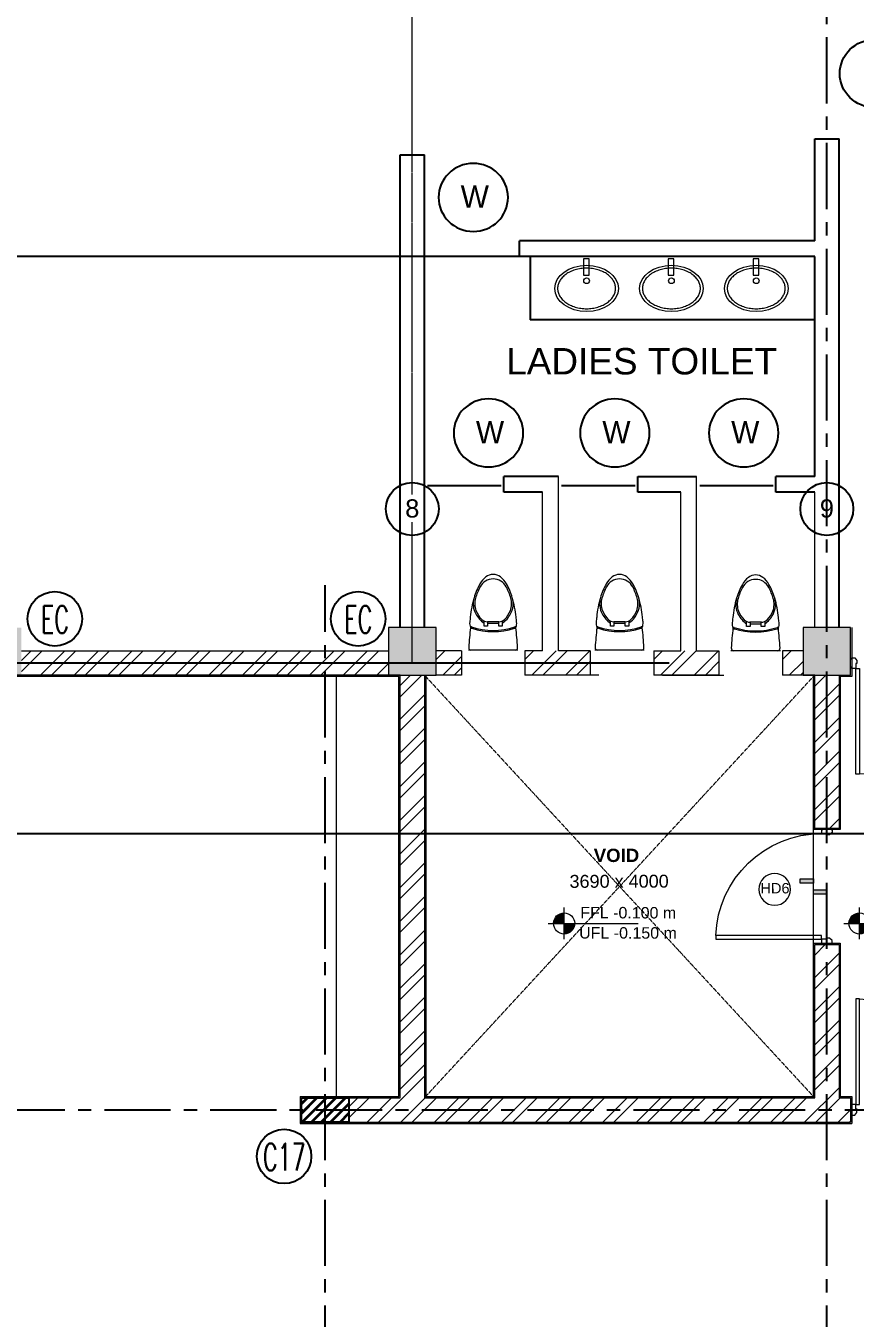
# Model space of a CAD drawing. Header units: millimetres. Extents: x 2659630 to 6742168, y -2425387 to -732288.
# Drawn here: x 2963365 to 2971206, y -1120633 to -1108406 of the extents above; entities that cross this region are included whole.
import ezdxf
from ezdxf.enums import TextEntityAlignment as Align

# ---------------------------------------------------------------- set-up
doc = ezdxf.new("R2010")
doc.units = ezdxf.units.MM
for name, pattern in [('CENTER', [2, 1.25, -0.25, 0.25, -0.25]), ('Grid Line', [22.224999999999994, 12.7, -3.174999999999999, 3.174999999999999, -3.174999999999999]), ('Overhead', [3.96875, 2.38125, -1.5875])]:
    doc.linetypes.add(name, pattern=pattern)
for name, color, linetype, lineweight in [('A-ANNO-DIMS', 211, 'Continuous', 9), ('A-ANNO-NOTE', 131, 'Continuous', 9), ('A-AREA-IDEN', 2, 'Continuous', 9), ('A-DETL-THIN', 151, 'Continuous', 18), ('A-DOOR', 31, 'Continuous', 18), ('A-DOOR-FRAM', 31, 'Continuous', 18), ('A-DOOR-IDEN', 31, 'Continuous', 9), ('A-FLOR', 192, 'Continuous', 18), ('A-FLOR-OVHD', 1, 'Overhead', 18), ('A-furniture', 37, 'Continuous', 0), ('A-GENM', 13, 'Continuous', 18), ('A-hatch', 253, 'Continuous', 0), ('A-PLASTER', 50, 'Continuous', 0), ('A-RCC', 2, 'Continuous', 0), ('A-WALL', 113, 'Continuous', 9), ('A-WALL-PATT', 111, 'Continuous', 0), ('G-ANNO-DIMS', 111, 'Continuous', 9), ('S-GRID', 1, 'Continuous', 9)]:
    doc.layers.add(name, color=color, linetype=linetype, lineweight=lineweight)
for name, color, linetype in [('A-LINE 08', 8, 'Continuous'), ('S-COLUMN', 1, 'Continuous'), ('S-COLUMN CIRCLE', 9, 'Continuous'), ('S-COLUMN HATCH', 8, 'Continuous'), ('S-COLUMN NO', 2, 'Continuous'), ('S-GRIDE LINE', 8, 'CENTER')]:
    doc.layers.add(name, color=color, linetype=linetype)
doc.layers.get('A-ANNO-DIMS').off()
doc.styles.add('Arial', font='arial.ttf', dxfattribs={"height": 123})
doc.styles.add('Arial_1', font='arial.ttf', dxfattribs={"height": 98.35329341317356})
doc.styles.add('Arial_2', font='arial.ttf', dxfattribs={"height": 121.981135385479})
doc.styles.add('Arial_5', font='arial.ttf', dxfattribs={"height": 108.188622754491})
doc.styles.add('Arial_B', font='arialbd.ttf', dxfattribs={"height": 125.8535523818434})
doc.styles.add('ROMANS', font='r.shx', dxfattribs={"width": 0.7})
doc.styles.add('style1', font='handlet.shx')
pattern_1 = [(45, (-306153.0927891308, -454140.5683677783), (-159.0990257669732, 159.0990257669732), []), (45, (-306047.0267721307, -454140.5683677783), (-159.0990257669732, 159.0990257669732), [])]

# ---------------------------------------------------------------- blocks, each defined once
blk = doc.blocks.new('hjhgkhjjkhk')
at = {"layer": 'A-furniture', "linetype": 'ByBlock'}
for p, q in [((-3239409.999334741, 38907.10420448298, -500), (-3238942.989992371, 38907.10420448298, -500)), ((-3239262.846956684, 38678.60160839057, -500.0000000075354), (-3239229.842833918, 38678.60161036506, -500.0000000075354)), ((-3239262.846953766, 38629.82558717194, -500.0000000091439), (-3239262.846956684, 38678.60160839057, -500.0000000075354)), ((-3239229.842833918, 38678.60161036506, -500.0000000075354), (-3239229.842831418, 38636.83016227532, -500.0000000089129)), ((-3239123.147209061, 38651.47408836609, -500.00000000843), (-3239229.842832294, 38651.47408198283, -500.00000000843)), ((-3239123.147210684, 38678.60161674855, -500.0000000075354), (-3239090.143087917, 38678.60161872301, -500.0000000075354)), ((-3239123.147208186, 38636.83016865855, -500.0000000089129), (-3239123.147210684, 38678.60161674855, -500.0000000075354)), ((-3239090.143087917, 38678.60161872301, -500.0000000075354), (-3239090.143591075, 38629.82570109537, -500.000000009144)), ((-3239230.93405867, 38636.8301622101, -500.0000000089129), (-3239122.056262395, 38636.83016872386, -500.0000000089129))]:
    blk.add_line(p, q, dxfattribs=at)
for centre, radius, start, end in [((-3239381.777688167, 38882.16245343903, -500.0000000008225), 25.62042742578455, 103.2171918977261, 184.3205102271048), ((-3238971.211601658, 38882.16247023651, -500.0000000008225), 25.62054673635226, 355.6795372221389, 76.7816157954011), ((-3234363.011870793, 39215.02491928916, -499.9999999898455), 5055.4128, 183.7971734218073, 185.93388342969), ((-3243989.977630793, 39215.02523233721, -499.9999999898455), 5055.4128, 354.0661034248018, 356.2028034287931), ((-3239284.541491129, 38652.34472404912, -500.0000000084013), 114.3, 159.1995034224001, 186.5683034337834), ((-3234351.434551112, 39220.35521158198, -499.9999999896697), 5080, 186.5682634273557, 187.0895934181001), ((-3239383.453665575, 38693.21128613141, -500.0000000070536), 7.924799999999999, 185.9340934192656, 288.7781034331175), ((-3239379.46967634, 38705.99459836981, -500.000000006632), 7.924812699999999, 185.2670334251084, 288.2867034306731), ((-3239176.494683158, 38084.50893451314, -500.000000027127), 635.0000000000015, 71.22190341125766, 108.7781034331175), ((-3239176.494429593, 38091.7761285133, -500.0000000268873), 638.9623999999999, 71.71340343130764, 108.2867034306731), ((-3239124.569957947, 38450.47463945526, -500.0000000150584), 243.969881406618, 124.5259173003346, 152.5264977846748), ((-3239228.42034082, 38450.47463324227, -500.0000000150584), 243.969881406618, 27.47350907931158, 55.47408954147578), ((-3238973.519002339, 38705.99741665658, -500.000000006632), 7.92486096, 251.7134834315362, 354.7330034227368), ((-3238969.535519575, 38693.2113108949, -500.0000000070536), 7.924848259999999, 251.2220734178336, 354.0659034255327), ((-3239068.447435129, 38652.34473697739, -500.0000000084013), 114.3, 353.4317034264396, 20.80050342030257), ((-3244001.554951112, 39220.35552324459, -499.9999999896698), 5080, 352.9104034312166, 353.4317034264396), ((-3238431.494176918, 38682.23422508436, -500.0000000074156), 965.1999999999999, 185.2830734313182, 196.4207034281464), ((-3239159.645355267, 38466.0950703577, -500.0000000145433), 205.656951260883, 151.8793547016238, 195.9424926981456), ((-3239159.645355267, 38466.0950703577, -500.0000000145433), 191.013031553384, 160.1348596737161, 195.9191489275519), ((-3239124.569957947, 38450.47463945526, -500.0000000150584), 229.3259616991191, 133.9968089490124, 159.4422598947596), ((-3239230.934054112, 38560.63016221015, -500.0000000114258), 76.19999999999999, 90.00000341968028, 133.9968089490124), ((-3239122.056257837, 38560.63016872387, -500.0000000114258), 76.19999999999999, 46.00319789905703, 90.00000341968028), ((-3239228.42034082, 38450.47463324227, -500.0000000150584), 229.3259616991193, 20.55774695827254, 46.00319789905703), ((-3239193.34494537, 38466.0950683415, -500.0000000145433), 191.0130315533836, 344.0808579322176, 19.86514719139928), ((-3239193.34494537, 38466.0950683415, -500.0000000145433), 205.656951260883, 344.0575141589818, 28.12065215196178), ((-3239921.495006918, 38682.23413594201, -500.0000000074156), 965.1999999999999, 343.5793034265778, 354.7169034251441), ((-3238748.728664035, 38590.58618010517, -500.0000000104379), 634.9999736606864, 196.5592634266306, 209.3999365018309), ((-3238748.728664035, 38590.58618010517, -500.0000000104379), 620.3560539531869, 196.5666351149921, 207.1313036398962), ((-3239604.261651498, 38590.58612892128, -500.0000000104379), 620.356053953187, 332.8687032313272, 343.4333717344816), ((-3239604.261651498, 38590.58612892128, -500.0000000104379), 634.9999736606864, 330.6000703559782, 343.440743418926), ((-3239113.678391708, 38384.53551627137, -500.0000000172329), 215.8999858702218, 209.3045432262853, 232.3768349928251), ((-3239176.495144652, 38371.39201900171, -500.0000000176664), 139.7, 207.1313036398962, 332.8687032313272), ((-3239239.31189917, 38384.53550875504, -500.0000000172329), 215.8999858702218, 307.6231718652507, 330.695463633008), ((-3239176.495148693, 38300.67925976048, -500.0000000199983), 111.1440746498146, 231.6356252909873, 270.0000076948018), ((-3239176.495132151, 38300.67925976048, -500.0000000199983), 111.1440746498146, 269.9999991712653, 308.3643815385453)]:
    blk.add_arc(centre, radius, start, end, dxfattribs=at)
blk = doc.blocks.new('A$C73F500AF')
at = {"layer": 'A-DOOR'}
blk.add_lwpolyline([(50.15901658905204, 999.970880633191), (85.15905825473601, 999.9691937353637), (85.15905825473601, 0.0002712921123020351), (50.15901658905204, 0.0002712921123020351)], close=True, dxfattribs=at)
blk.add_arc((50.15901658902294, 999.970880633191), 999.970609341071, 272.0058233010116, 0.06947343791211485, dxfattribs=at)
at = {"layer": 'A-DOOR-FRAM'}
for p, q in [((1059.821951237798, 1101.213773387281), (1039.899208436691, 1076.152162918675)), ((1087.821817868709, 1101.30019475476), (1059.821951237798, 1101.213773387281)), ((1087.852682642784, 1091.300242386584), (1087.821817868709, 1101.30019475476)), ((0.0005885949649382383, 1089.895965778676), (12.02445781667484, 1089.91394833292)), ((0.1838705940754153, 1009.896150420682), (0.0005885949649382383, 1089.895965778676)), ((12.14410339019378, 1009.914037802111), (0.1838705940754153, 1009.896150420682)), ((12.00950211996678, 1099.913937149278), (40.00947080575861, 1099.955813100009)), ((12.02445781667484, 1089.91394833292), (12.00950211996678, 1099.913937149278)), ((12.15905908690183, 999.9140489857527), (12.14410339019378, 1009.914037802111)), ((50.15901658905204, 999.970880633191), (12.15905908690183, 999.9140489857527)), ((40.00947080575861, 1099.955813100009), (60.04683768018731, 1074.985752452514)), ((60.09170477028238, 1044.985786003468), (50.09171595392399, 1044.97083030676)), ((50.09171595392399, 1044.97083030676), (50.15901658905204, 999.970880633191)), ((60.04683768018731, 1074.985752452514), (60.09170477028238, 1044.985786003468)), ((1039.899208436691, 1076.152162918675), (1039.991802758974, 1046.152305814147)), ((1039.991802758974, 1046.152305814147), (1049.99175512715, 1046.183170588251)), ((1049.99175512715, 1046.183170588251), (1050.130646610574, 1001.183384931472)), ((1050.130646610574, 1001.183384931472), (1088.130465609633, 1001.300671073026)), ((1099.876508039626, 1091.3373538288), (1087.852682642784, 1091.300242386584)), ((1088.099600835558, 1011.300623441202), (1100.059790038737, 1011.337538470834)), ((1088.130465609633, 1001.300671073026), (1088.099600835558, 1011.300623441202)), ((1100.059790038737, 1011.337538470834), (1099.876508039626, 1091.3373538288))]:
    blk.add_line(p, q, dxfattribs=at)
blk = doc.blocks.new('M_Door Tag_Mahindra_2_0mm - M_Door Tag_Mahindra 2-1437518-GROUND FLOOR PLAN-01')
at = {"layer": 'A-DOOR-IDEN'}
blk.add_circle((0, 0), 3.000000000000002, dxfattribs=at)
blk = doc.blocks.new('A$C2D2C472C')
at = {"layer": 'A-WALL-PATT'}
h = blk.add_hatch(dxfattribs=at)
h.set_pattern_fill('ANSI37', color=256, scale=600, style=0)
h.set_pattern_definition([(45, (-102930.4976328127, -114895.0412800389), (-53.03300858899107, 53.03300858899107), []), (135, (-102930.4976328127, -114895.0412800389), (-53.03300858899107, -53.03300858899106), [])])
edge = h.paths.add_edge_path()
edge.add_line((944.9995019281778, 1920.086653618404), (945.0008851355669, 2189.884832272088))
edge.add_arc((910.0008851359307, 2189.884989272134), 34.99999999998833, 359.9997429874282, 449.9997132388004)
edge.add_line((910.0010603083792, 2224.884989271683), (206.5573315929068, 2224.905706588062))
edge.add_arc((206.3435287130415, 2190.119336553427), 34.78702706265661, 89.64785493841943, 180.3515355871881)
edge.add_line((171.5571564060956, 2189.90590370784), (171.5104949169763, 989.9413756946597))
edge.add_arc((206.436017342523, 989.8668982434319), 34.92560183573225, 179.8778189455847, 270.1221930522632)
edge.add_line((206.5105021072231, 954.9413758334849), (479.9996885845903, 954.8601867418038))
edge.add_line((479.9996885845903, 954.8601867418038), (480.0000001211592, 839.860185584781))
edge.add_line((480.0000001211592, 839.860185584781), (206.5104973261623, 839.9413757038274))
edge.add_arc((206.4964083629893, 989.9011490803969), 149.9597740384099, 192.8758880656439, 270.00538303110875, ccw=False)
edge.add_line((60.30736402368348, 956.4841302904388), (60.0000001211738, 2189.906551396358))
edge.add_arc((204.1890972755355, 2195.622790524605), 144.3023600914457, 89.0594131363834, 182.2702476428867, ccw=False)
edge.add_arc((117.0175473045965, -14981488.51647655), 14983828.42245068, 89.99696775482101, 89.99965761188861, ccw=False)
edge.add_arc((909.9946922726667, 2189.870040024718), 150.0149508471489, 45.00209331497581, 89.99734813771352, ccw=False)
edge.add_arc((910.01583289064, 2189.891182187523), 149.9850524061101, -0.0026534085425282683, 45.00209331497041, ccw=False)
edge.add_line((1060.000885135916, 2189.884236272439), (1059.999510428475, 1919.979855106591))
edge.add_line((1059.999510428475, 1919.979855106591), (944.9995019281778, 1920.086653618404))
at = {"layer": 'A-DETL-THIN'}
for p, q in [((480.0000001211592, 1919.979955135757), (480.0000001211592, 1470.080902119953)), ((710.0000001211592, 1919.979855106591), (480.0000001211592, 1919.979955135757))]:
    blk.add_line(p, q, dxfattribs=at)
at = {"layer": 'A-FLOR-OVHD'}
blk.add_lwpolyline([(1060.015039278995, 1919.979955135757, 0.4573553732653892), (889.9995013178414, 2119.980286205158), (449.9996685099031, 2119.973406029894, 0.4142135623730199), (279.9996685099031, 1949.973406029894), (279.9996685099031, 1009.833727096237, 0.4142135623730199), (449.9996685099031, 839.8337270962365), (480.0000001211592, 839.860185584781), (480.0000001211592, 1919.979955135757), (1060.015039278995, 1919.979955135757)], format="xyb", close=True, dxfattribs=at)
at = {"layer": 'A-GENM'}
for centre, radius, start, end in [((206.5571564055426, 2189.905706589925, -2.762502891338284e-08), 169.9999999999744, 89.99971323877656, 179.9996773135824), ((206.5467242484883, 989.8615372594359, -2.762502891338284e-08), 170.0000000001621, 179.9997132120961, 192.8568556227206), ((206.5467242484883, 989.8615372594359, -2.762502891338284e-08), 170.0000000001625, 192.8568562060331, 205.7139980939878), ((206.5467242484883, 989.8615372594359, -2.762502891338284e-08), 170.0000000001625, 205.7139991560489, 218.5711406565557), ((206.5467242484883, 989.8615372594359, -2.762502891338284e-08), 170.0000000001626, 218.5711444577068, 231.4282852556994), ((206.5467242484883, 989.8615372594359, -2.762502891338284e-08), 170.0000000001625, 231.4282863473983, 244.2854281885292), ((206.5467242484883, 989.8615372594359, -2.762502891338284e-08), 170.0000000001627, 244.2854285476412, 269.9997141992719)]:
    blk.add_arc(centre, radius, start, end, dxfattribs=at)
at = {"layer": 'A-PLASTER'}
for p, q in [((910.0017360480997, 2359.885395422127, -2.762502891338284e-08), (206.5580073158635, 2359.90570658783, -2.762502891338284e-08)), ((36.55692833581998, 2189.906664038426, -2.762502891338284e-08), (36.54672009665228, 989.8623881688254, -2.762502891338284e-08)), ((1079.999501315979, 1919.979855106591), (1080.000885134054, 2189.884135680288, -2.762502891338284e-08)), ((206.5458762606868, 819.9414255178854, -2.762502891338284e-08), (480.0000001226144, 819.9412260005774, -2.762502891338284e-08))]:
    blk.add_line(p, q, dxfattribs=at)
for centre, radius, start, end in [((206.5109611537046, 2189.98556824922, -2.762502891338284e-08), 169.9999999999743, 90, 179.9999640931486), ((910.0008851359162, 2189.884990713108, -2.762502891338284e-08), 169.9999999999609, 359.9997426539467, 89.99971323877656), ((206.5104903323372, 989.941375704002, -2.762502891338284e-08), 170.0000000001521, 180, 192.8571423899843), ((206.5104903323372, 989.941375704002, -2.762502891338284e-08), 170.0000000001525, 192.8571429953589, 205.7142848382652), ((206.5104903323372, 989.941375704002, -2.762502891338284e-08), 170.0000000001525, 205.7142859913077, 218.571427457844), ((206.5104903323372, 989.941375704002, -2.762502891338284e-08), 170.0000000001527, 218.5714312821734, 231.4285719809424), ((206.5104903323372, 989.941375704002, -2.762502891338284e-08), 170.0000000001525, 231.4285730814951, 244.2857149782696), ((206.5104903323372, 989.941375704002, -2.762502891338284e-08), 170.0000000001525, 244.2857153780311, 270.0000009705005)]:
    blk.add_arc(centre, radius, start, end, dxfattribs=at)
at = {"layer": 'A-WALL'}
blk.add_lwpolyline([(944.9995019281778, 1920.086653618404), (945.0008851355669, 2189.884832272088, 0.4142134102995745), (910.0010603083792, 2224.884989271683), (206.5573315929068, 2224.905706588062, 0.4178153354241026), (171.5571564060956, 2189.90590370784), (171.5104949169763, 989.9413756946597, 0.415463343301321), (206.5105021072231, 954.9413758334849), (479.9996885845903, 954.8601867418038), (480.0000001211592, 839.860185584781), (206.5104973261623, 839.9413757038274, -0.3498496930690036), (60.30736402368348, 956.4841302904388), (60.0000001211738, 2189.906551396358, -0.4307240834562548), (206.55790714467, 2339.905706588033, -1.173671556007594e-05), (910.0016355238768, 2339.884990711187, -0.1988908435200889), (1016.067405691763, 2295.950504510794, -0.1989338984303118), (1060.000885135916, 2189.884236272439), (1059.999510428475, 1919.979855106591)], format="xyb", close=True, dxfattribs=at)
blk = doc.blocks.new('Spot Elevations - M_Spot Elevation - Target Filled-23738-GROUND FLOOR PLAN-01')
at = {"layer": 'G-ANNO-DIMS'}
h = blk.add_hatch(color=256, dxfattribs=at)
edge = h.paths.add_edge_path(flags=0)
edge.add_line((0, 0), (-1.999999999999998, 0))
edge.add_arc((0, 0), 1.999999999999994, 90.00000000000023, 180.0000000000001, ccw=False)
edge.add_line((0, 1.999999999999998), (0, 0))
h = blk.add_hatch(color=256, dxfattribs=at)
edge = h.paths.add_edge_path(flags=0)
edge.add_line((0, 0), (2.000000000000003, 0))
edge.add_arc((0, 0), 1.999999999999992, 269.9999999999993, 360, ccw=False)
edge.add_line((0, -2), (0, 0))
for p, q in [((0, -3), (0, 3)), ((-2.999999999999997, 0), (14, 0))]:
    blk.add_line(p, q, dxfattribs=at)
blk.add_circle((0, 0), 2.000000000000001, dxfattribs=at)
blk = doc.blocks.new('tile drop symbol - tile drop symbol-5199723-GROUND FLOOR PLAN-01')
at = {"layer": 'A-ANNO-NOTE'}
h = blk.add_hatch(color=256, dxfattribs=at)
h.paths.add_polyline_path([(-0.613495128478424, 2.499999999999996), (-0.613495128478424, 0), (-1.469723371918483, 0), (-1.469723371918483, 2.499999999999996)], flags=0)
h.paths.add_polyline_path([(0.613495128478424, -2.499999999999996), (0.613495128478424, 0), (1.469723371918483, 0), (1.469723371918483, -2.499999999999996)], flags=0)
for p, q in [((-0.6134951284784237, 2.499999999999996), (-1.469723371918483, 2.499999999999996)), ((-1.469723371918483, 2.499999999999996), (-1.469723371918483, 0)), ((-0.613495128478424, 0), (-0.613495128478424, 2.499999999999996)), ((-1.469723371918483, 0), (1.469723371918483, 0)), ((-1.469723371918483, 0), (-0.613495128478424, 0)), ((1.469723371918483, 0), (0.613495128478424, 0)), ((0.613495128478424, 0), (0.613495128478424, -2.499999999999996)), ((1.469723371918483, -2.499999999999996), (1.469723371918483, 0)), ((0.613495128478424, -2.499999999999996), (1.469723371918483, -2.499999999999996))]:
    blk.add_line(p, q, dxfattribs=at)
blk = doc.blocks.new('Grid - M_Grid Head - Circle_02-314212-GROUND FLOOR PLAN_01')
at = {"layer": 'A-LINE 08'}
blk.add_circle((0, 0), 5.000000000000004, dxfattribs=at)
blk = doc.blocks.new('ghfgh')
at = {"layer": 'A-furniture'}
for p, q in [((-3233828.348057764, 36910.43958318236), (-3233828.348057764, 36855.74446026895)), ((-3233673.120464789, 36910.43958318236), (-3233828.348057764, 36910.43958318236)), ((-3233828.348057764, 36855.74446026895), (-3233673.120464789, 36855.74446026895)), ((-3233673.120464789, 36855.74446026895), (-3233673.120464789, 36910.43958318236))]:
    blk.add_line(p, q, dxfattribs=at)
blk.add_circle((-3233619.516377083, 36886.50091253303), 26.80686308036908, dxfattribs=at)
blk.add_ellipse((-3233547.298420546, 36886.4855808596), major_axis=(0.06390241392974993, 301.0044387394671), ratio=0.7272727272726975, dxfattribs=at)
for points in [[(-3233547.240250157, 37160.49002020752), (-3233559.138202424, 37160.49254611004), (-3233582.939697649, 37157.29234884998), (-3233617.959402786, 37142.76024452253), (-3233651.159177037, 37118.45134454221), (-3233681.025864146, 37084.84042240398), (-3233706.028072311, 37043.03967727936), (-3233724.861107628, 36994.68390584314), (-3233736.558330997, 36941.77167293095), (-3233740.53108058, 36886.52660362152), (-3233736.581788107, 36831.27985248438), (-3233724.907032033, 36778.36265776526), (-3233706.094530008, 36729.99889428508), (-3233681.110072462, 36688.18753712889), (-3233651.257659057, 36654.56393678999), (-3233618.068209223, 36630.24094256009), (-3233583.054677494, 36615.69397036922), (-3233559.2545432, 36612.48366741421), (-3233547.356590934, 36612.4811415117)], [(-3233547.356590934, 36612.4811415117), (-3233535.458638668, 36612.47861560917), (-3233511.657143442, 36615.67881286924), (-3233476.637438306, 36630.21091719667), (-3233443.437664054, 36654.519817177), (-3233413.570976945, 36688.13073931524), (-3233388.56876878, 36729.93148443985), (-3233369.735733463, 36778.28725587607), (-3233358.038510094, 36831.19948878826), (-3233354.065760511, 36886.44455809769), (-3233358.015052984, 36941.69130923484), (-3233369.689809058, 36994.60850395395), (-3233388.502311083, 37042.97226743415), (-3233413.486768629, 37084.78362459032), (-3233443.339182035, 37118.40722492924), (-3233476.528631869, 37142.73021915912), (-3233511.542163597, 37157.27719135), (-3233535.342297891, 37160.48749430499), (-3233547.240250157, 37160.49002020752)]]:
    blk.add_open_spline(points, degree=3, dxfattribs=at)
blk = doc.blocks.new('vvv')
at = {"layer": 'A-hatch', "true_color": 0x939598}
h = blk.add_hatch(color=252, dxfattribs=at)
h.dxf.hatch_style = 1
h.paths.add_polyline_path([(-119748.3147481242, -265804.4865403082), (-120198.3147481168, -265804.4841933115), (-120198.3170950944, -266254.4800339825), (-119748.3170951018, -266254.4823809811)])
h.paths.add_polyline_path([(-123668.3147480758, -265804.4660953437), (-124118.3147480721, -265804.4637483452), (-124118.3170950422, -266254.4595890185), (-123668.3170950497, -266254.4619360175)])
h.paths.add_polyline_path([(-127588.3147480255, -265804.4456503792), (-128038.3147480162, -265804.4433033806), (-128038.3170949938, -266254.4391440549), (-127588.3170950012, -266254.4414910506)])
h.paths.add_polyline_path([(-131508.3147479678, -265804.4252054137), (-131958.314747964, -265804.4228584166), (-131958.3170949379, -266254.4187892694), (-131508.3170949491, -266254.4211362689)])
h.paths.add_polyline_path([(-135428.3147479193, -265804.4047604497), (-135878.3147479082, -265804.4024134511), (-135878.3159474814, -266034.4024134493), (-135428.3159474889, -266034.4047604473)])
h.paths.add_polyline_path([(-139348.3147478579, -265804.3843154851), (-139798.3147478523, -265804.3819684866), (-139798.3159474293, -266034.3819684829), (-139348.3159474274, -266034.3843154823)])
h.paths.add_polyline_path([(-142968.3147058478, -265804.3654351868), (-143418.3147058403, -265804.3630881878), (-143418.3159054155, -266034.3630881859), (-142968.3159054229, -266034.3654351821)])
h.paths.add_polyline_path([(-146478.3146638172, -265804.3430633219), (-146928.3146638172, -265804.340716322), (-146928.3146638395, -265804.3447815999), (-146698.3199286768, -266034.3419158747), (-146478.3158634016, -266034.3430633172)])
h.paths.add_polyline_path([(-146928.3146638395, -265804.3447815999), (-146928.315863396, -266034.3407163201), (-146698.3199286768, -266034.3419158747)])
h.paths.add_polyline_path([(-146698.3341699848, -269544.3418218056), (-146928.3341699867, -269544.3406222286), (-146928.336516981, -269994.3406222239), (-146698.336516981, -269994.3418218005)])
h.paths.add_polyline_path([(-146698.369479253, -276314.3377548531), (-146928.3694792511, -276314.3365552751), (-146928.371826251, -276764.3365552709), (-146698.371826251, -276764.337754847)])
h.paths.add_polyline_path([(-146478.390132864, -280274.3430631245), (-146698.3902269052, -280274.3419157015), (-146928.3913324298, -280504.3406220786), (-146928.3913324298, -280504.3407161236), (-146478.3913324373, -280504.3430631226)])
h.paths.add_polyline_path([(-146698.3902269052, -280274.3419157015), (-146928.3901328584, -280274.340716125), (-146928.3913324298, -280504.3406220786)])
h.paths.add_polyline_path([(-142968.3901748704, -280274.3613697118), (-143418.3901748667, -280274.3590227142), (-143418.3913744381, -280504.3590227123), (-142968.3913744474, -280504.3613697081)])
h.paths.add_polyline_path([(-139348.3902168768, -280274.3802500134), (-139798.390216873, -280274.377903014), (-139798.39141645, -280504.3779030098), (-139348.3914164538, -280504.3802500102)])
h.paths.add_polyline_path([(-131508.388985646, -280054.4210459031), (-131958.3889856385, -280054.4186989041), (-131958.391332644, -280504.4201621325), (-131508.3913326496, -280504.4225091324)])
h.paths.add_polyline_path([(-127588.3889856962, -280054.4414908667), (-128038.3889856907, -280054.4391438677), (-128038.3913326906, -280504.4392379061), (-127588.3913326943, -280504.4415849037)])
h.paths.add_polyline_path([(-123668.3889857465, -280054.4619358303), (-124118.3889857372, -280054.4595888318), (-124118.3913327353, -280504.4596828702), (-123668.3913327465, -280504.4620298692)])
h.paths.add_polyline_path([(-119748.3889857968, -280054.4823807958), (-120198.3889857912, -280054.4800337977), (-120198.3913327912, -280504.4801278347), (-119748.3913327949, -280504.4824748333)])
h.paths.add_polyline_path([(-135453.3696937161, -276339.3964977791), (-135853.3696937123, -276339.3944115574), (-135853.3717799345, -276739.3944115522), (-135453.3717799382, -276739.3964977735)])
h.paths.add_polyline_path([(-135453.3457975751, -269594.4005646734), (-135853.3457975714, -269594.3984784521), (-135853.3478837935, -269994.3984784484), (-135453.3478837991, -269994.4005646682)])
h.paths.add_polyline_path([(-139458.3341700742, -269544.3795824046), (-139688.3341700742, -269544.3783828286), (-139688.3365170741, -269994.378382822), (-139458.3365170741, -269994.3795823972)])
h.paths.add_polyline_path([(-139458.37066893, -276542.4599274676), (-139458.4692993732, -276542.4599426431), (-139458.3944782773, -276508.0923974309), (-139458.5066735083, -276456.3096960317), (-139458.3702196116, -276456.3096750379), (-139458.369479348, -276314.3756094924), (-139688.3694793386, -276314.3744099168), (-139688.3718263404, -276764.3744099103), (-139458.3718263423, -276764.3756094868)])
h.paths.add_polyline_path([(-143078.3347437633, -269654.364861425), (-143188.3383293496, -269544.3601283734), (-143308.3341700332, -269544.3595025279), (-143308.3365170294, -269994.3595025232), (-143078.3365170313, -269994.3607020993)])
h.paths.add_polyline_path([(-143078.3341700332, -269544.3607021067), (-143188.3383293515, -269544.3601283729), (-143078.3347437633, -269654.364861425)], flags=17)
h = blk.add_hatch(color=252, dxfattribs=at)
h.dxf.hatch_style = 1
h.paths.add_polyline_path([(-108013.3584487038, -276339.5396125917), (-108413.3584486982, -276339.5375263682), (-108413.3605349185, -276739.537526364), (-108013.3605349259, -276739.5396125857)])
h.paths.add_polyline_path([(-104093.3696371233, -276339.5600574957), (-104493.3696371214, -276339.5579712749), (-104493.3717233418, -276739.5579712694), (-104093.3717233473, -276739.5600574897)])
h.paths.add_polyline_path([(-100148.3700535903, -276424.5805501849), (-100598.3700535828, -276424.5782031873), (-100598.3712531673, -276654.5782858478), (-100148.371253171, -276654.5806328454)])
h.paths.add_polyline_path([(-97127.10879611317, -276395.8614708595), (-97127.11071926821, -276764.5963903894), (-96897.11071927566, -276764.5975899664), (-96897.10999569576, -276625.8626704346)])
h.paths.add_polyline_path([(-96897.10837227385, -276314.597589972), (-97127.10837227199, -276314.5963903959), (-97127.10879611317, -276395.8614708595), (-96897.10999569576, -276625.8626704346)])
h.paths.add_polyline_path([(-93018.36947997753, -276314.6178197353), (-93248.36947997753, -276314.6166201606), (-93248.37182697747, -276764.6166201541), (-93018.37182697747, -276764.6178197311)])
h.paths.add_polyline_path([(-93018.38898617867, -280054.6258577844), (-93248.38898617495, -280054.6246582051), (-93248.39013358299, -280274.620592928), (-93018.39133315813, -280504.6217925041)])
h.paths.add_polyline_path([(-93248.3859742852, -280274.6247522673), (-93248.39013360534, -280274.6247522458), (-93248.39133318048, -280504.624658199), (-93018.39133317862, -280504.625857777), (-93018.39133315813, -280504.6217925041)])
h.paths.add_polyline_path([(-96787.12902590353, -280274.6062957686), (-97237.1290258998, -280274.6039487696), (-97237.13022547681, -280504.6039487654), (-96787.1302254824, -280504.6062957644)])
h.paths.add_polyline_path([(-100148.3902174095, -280274.5846056147), (-100598.3902174057, -280274.5822586161), (-100598.391416979, -280504.5822586124), (-100148.3914169827, -280504.5846056123)])
h.paths.add_polyline_path([(-104068.390217361, -280274.5641606501), (-104518.3902173555, -280274.5618136511), (-104518.391416925, -280504.5618136493), (-104068.3914169343, -280504.5641606469)])
h.paths.add_polyline_path([(-107988.3902173089, -280274.5437156851), (-108438.3902173014, -280274.5413686871), (-108438.3914168784, -280504.5413686838), (-107988.3914168859, -280504.5437156837)])
h.paths.add_polyline_path([(-111908.3890698524, -280054.5274300431), (-112358.3890698487, -280054.525083045), (-112358.3914168263, -280504.5209237193), (-111908.39141683, -280504.5232707169)])
h.paths.add_polyline_path([(-96897.09074370842, -272934.5975073525), (-97127.0907437047, -272934.5963077759), (-97127.09309070464, -273384.596307769), (-96897.0930907065, -273384.597507346)])
h.paths.add_polyline_path([(-93018.35239907075, -273039.6217926005), (-93468.35239905771, -273039.6194456043), (-93468.35359862912, -273269.6195396422), (-93018.35359864403, -273269.6218866403)])
h.paths.add_polyline_path([(-93018.33417071495, -269544.6218866906), (-93248.33417070936, -269544.6206871136), (-93248.33651770744, -269994.6206871066), (-93018.33651770744, -269994.6218866846)])
h.paths.add_polyline_path([(-96897.07378662843, -269683.3446145523), (-97127.07498620171, -269913.3434149725), (-97127.07541000191, -269994.6004573423), (-96897.07541000564, -269994.6016569193)])
h.paths.add_polyline_path([(-96897.07378662843, -269683.3446145523), (-96897.07306300756, -269544.6016569249), (-97127.07306300197, -269544.6004573475), (-97127.07498620171, -269913.3434149725)])
h.paths.add_polyline_path([(-100258.3340762416, -269544.5841260939), (-100488.3340762379, -269544.5829265155), (-100488.3364232415, -269994.5829265099), (-100258.3364232453, -269994.5841260869)])
h.paths.add_polyline_path([(-104093.3344582478, -269594.5641244478), (-104493.3344582403, -269594.562038227), (-104493.3365444625, -269994.5620382214), (-104093.3365444662, -269994.564124444)])
h.paths.add_polyline_path([(-108013.3232698264, -269594.543679541), (-108413.3232698189, -269594.5415933211), (-108413.3253560411, -269994.5415933155), (-108013.3253560485, -269994.5436795363)])
h.paths.add_polyline_path([(-115828.3147481838, -265804.5069852746), (-116278.3147481782, -265804.5046382723), (-116278.317095154, -266254.5004789466), (-115828.3170951596, -266254.5028259475)])
h.paths.add_polyline_path([(-111908.314748236, -265804.5274302363), (-112358.3147482304, -265804.5250832406), (-112358.3170952098, -266254.5209239111), (-111908.3170952136, -266254.5232709106)])
h.paths.add_polyline_path([(-107988.3147482919, -265804.5478752051), (-108438.3147482844, -265804.5455282037), (-108438.3159478595, -266034.5455282), (-107988.3159478689, -266034.5478752004)])
h.paths.add_polyline_path([(-104068.314748344, -265804.5683201673), (-104518.3147483366, -265804.5659731692), (-104518.3159479098, -266034.5659731654), (-104068.3159479136, -266034.568320164)])
h.paths.add_polyline_path([(-100148.3147483924, -265804.5887651318), (-100598.3147483869, -265804.5864181328), (-100598.3159479583, -266034.58641813), (-100148.3159479694, -266034.5887651285)])
h.paths.add_polyline_path([(-96787.0535568418, -265804.6021366441), (-97237.05355683435, -265804.5997896465), (-97237.05475641135, -266034.5997896432), (-96787.05475642066, -266034.6021366408)])
h.paths.add_polyline_path([(-93018.3146645641, -265804.6259520152), (-93248.31586413551, -266034.6247524358), (-93248.31701153796, -266254.6206871574), (-93018.31701153982, -266254.6218867349)])
h.paths.add_polyline_path([(-93018.3146645641, -265804.6259520152), (-93018.31466453988, -265804.6218867409), (-93248.31466453802, -265804.6206871634), (-93248.31586413551, -266034.6247524358)])
h.paths.add_polyline_path([(-115828.3889858527, -280054.5028257603), (-116278.3889858471, -280054.5004787613), (-116278.3913328452, -280504.5005727983), (-115828.3913328508, -280504.5029197978)])
at = {"layer": 'A-WALL-PATT'}
h = blk.add_hatch(dxfattribs=at)
h.set_pattern_fill('ANSI32', color=253, scale=600, angle=360, style=0)
h.set_pattern_definition(pattern_1)
h.paths.add_polyline_path([(-120198.3901331392, -280274.465840078), (-123668.3901330959, -280274.4479934713), (-123668.3913326599, -280504.4454556187), (-123667.4201613711, -280504.4454606837), (-120198.3913335744, -280504.6302986732)])
h = blk.add_hatch(dxfattribs=at)
h.set_pattern_fill('ANSI32', color=253, scale=600, angle=360, style=0)
h.set_pattern_definition([(45, (-294393.0927892826, -454140.6297026486), (-159.0990257669732, 159.0990257669732), []), (45, (-294287.0267722826, -454140.6297026486), (-159.0990257669732, 159.0990257669732), [])])
h.paths.add_polyline_path([(-119508.3124171351, -280504.5757292653), (-119508.3124171351, -280274.4981694212), (-119748.3901333269, -280274.5032174571), (-119748.3913333146, -280504.5822816314)])
h = blk.add_hatch(dxfattribs=at)
h.set_pattern_fill('ANSI32', color=253, scale=600, angle=360, style=0)
h.set_pattern_definition([(45, (-293553.0127707357, -454140.654650951), (-159.0990257669732, 159.0990257669732), []), (45, (-293446.9467537357, -454140.654650951), (-159.0990257669732, 159.0990257669732), [])])
h.paths.add_polyline_path([(-118290.8124163738, -280504.3901133067), (-118290.8124163738, -280274.3125534626), (-118908.3101147795, -280274.5281657595), (-118908.3113147677, -280504.6072299336)])
h = blk.add_hatch(dxfattribs=at)
h.set_pattern_fill('ANSI32', color=253, scale=600, angle=360, style=0)
h.set_pattern_definition([(45, (-292335.5127698844, -454140.6675769663), (-159.0990257669732, 159.0990257669732), []), (45, (-292229.4467528844, -454140.6675769663), (-159.0990257669732, 159.0990257669732), [])])
h.paths.add_polyline_path([(-117073.312415523, -280504.403039322), (-117073.312415523, -280274.3254794781), (-117690.8101139287, -280274.5410917746), (-117690.8113139165, -280504.6201559491)])
h = blk.add_hatch(dxfattribs=at)
h.set_pattern_fill('ANSI32', color=253, scale=600, angle=360, style=0)
h.set_pattern_definition([(45, (-291118.0116659072, -454140.6675769663), (-159.0990257669732, 159.0990257669732), []), (45, (-291011.9456489072, -454140.6675769663), (-159.0990257669732, 159.0990257669732), [])])
h.paths.add_polyline_path([(-116278.3913331116, -280504.5516212047), (-116278.3901331248, -280274.4730317532), (-116473.3090099515, -280274.5410917746), (-116473.3102099397, -280504.6201559491)])
h = blk.add_hatch(dxfattribs=at)
h.set_pattern_fill('ANSI32', color=253, scale=600, angle=360, style=0)
h.set_pattern_definition(pattern_1)
h.paths.add_polyline_path([(-119858.322081157, -280504.4813013342), (-119846.3220811547, -280504.481429433), (-119846.3220811482, -280504.4819640703), (-119858.32208115, -280504.4819014838), (-119858.2747069625, -284504.1929564951), (-116168.5561917122, -284504.1929564951), (-116168.4876261828, -283054.2733238679), (-115938.3491229089, -283054.2733238679), (-115938.4176884382, -284504.1929564951), (-115828.3913328522, -284504.1929564951), (-115828.3913328517, -284734.1929564951), (-120571.7030865485, -284734.1941299932), (-120571.7030865485, -284504.191782997), (-120571.7030865485, -284504.1906094989), (-120088.4132102365, -284504.1929564951), (-120088.4605844379, -280504.4807011844), (-119858.32208115, -280504.4819014838), (-119858.322081157, -280504.4813013342), (-120088.460584431, -280504.4813013342), (-120088.4605825967, -280504.6361572901), (-120088.413207476, -280504.6361585655)])
h = blk.add_hatch(dxfattribs=at)
h.set_pattern_fill('ANSI32', color=253, scale=600, angle=360, style=0)
h.set_pattern_definition(pattern_1)
h.paths.add_polyline_path([(-115938.548897435, -280504.5017458694), (-116168.3947077594, -280504.5017458694), (-116168.3966628765, -280504.5038652672), (-116168.3976863129, -281954.4596519787), (-115938.5499208728, -281954.4596519787)])
at = {"layer": 'S-COLUMN HATCH', "true_color": 0x939598}
h = blk.add_hatch(dxfattribs=at)
h.set_pattern_fill('ANSI31', color=252, scale=20, angle=180)
h.set_pattern_definition([(225, (-3779363.495735293, 574800.9955926617), (44.90128060534576, -44.90128060534576), [])])
h.paths.add_polyline_path([(-121021.7019128473, -284734.1520770863), (-120571.7042859318, -284734.1543294829), (-120571.7030865485, -284504.1906094989), (-121021.7007134659, -284504.1894099233)])
at = {"layer": 'A-FLOR', "color": 253}
blk.add_line((-116180.4870587257, -283042.2733238679), (-116180.4870587257, -281966.4596519787), dxfattribs=at)
at = {"layer": 'A-FLOR-OVHD', "color": 253}
for p, q in [((-119858.2743802527, -284504.4269130616), (-116168.396405003, -280504.5035857256)), ((-119858.2543590972, -280504.481901837), (-116168.556196881, -284504.3022608496))]:
    blk.add_line(p, q, dxfattribs=at)
at = {"layer": 'A-LINE 08', "color": 253}
for p, q in [((-116168.3752268152, -276394.4606987974), (-116168.3702069363, -275431.977969964)), ((-116168.361541898, -275431.977969964), (-115938.361693847, -275431.9791695434)), ((-115938.3945518369, -280054.5075848568), (-115938.3704427918, -275431.977969964)), ((-120088.2830009693, -275581.930942737), (-119858.2829556288, -275581.9297431596)), ((-116168.2713180864, -276394.4606982553), (-118958.2715845322, -276394.4752496476)), ((-118958.2708021933, -276544.4752496453), (-118958.2715845322, -276394.4752496476)), ((-149881.9973116936, -276539.3513333849), (-117544.861641583, -276539.3513333849)), ((-116168.2705357531, -276544.4606982516), (-118958.2708021933, -276544.4752496458)), ((-118858.2708021933, -276544.4747491097), (-118858.2677989872, -277144.4749694569)), ((-116168.3868575012, -278624.4624944939), (-116168.3760091467, -276544.4606988016)), ((-116168.2674064199, -277144.4609396197), (-118858.2677989872, -277144.4749694569)), ((-118591.6387178535, -278624.463573304), (-119108.2595972372, -278624.4662561328)), ((-119108.2588148369, -278774.4800222726), (-119108.2595972372, -278624.4662561328)), ((-117841.521909873, -278774.4584995885), (-117841.5226291427, -278624.4587980001)), ((-117841.5226291353, -278624.4598774724), (-117285.0178873809, -278624.4686159659)), ((-116168.2596873986, -278624.4624938341), (-116534.8908178052, -278624.4643113208)), ((-116534.890098541, -278774.4632318467), (-116534.8908178126, -278624.4632318486)), ((-119133.1523847179, -278713.5402160133), (-119828.2592364, -278713.4219322964)), ((-118741.6379146511, -278774.4674321157), (-119108.2588148927, -278774.4693359914)), ((-117866.415451047, -278713.5331113064), (-118561.5223027309, -278713.4148275894)), ((-117435.0170841748, -278774.4719774295), (-117841.5218259348, -278774.4626589194)), ((-116559.7946206247, -278713.5268458608), (-117254.9014723105, -278713.4085621443)), ((-116168.2588211345, -278774.4655736904), (-116534.8900146028, -278774.4673911775)), ((-149881.9973116936, -280389.3513333846), (-117544.861641583, -280389.3513333846)), ((-148428.3991557425, -282004.3327987306), (-91518.39915651176, -282004.6296158074))]:
    blk.add_line(p, q, dxfattribs=at)
blk.add_circle((-116053.3146639047, -278932.7621880239), 250.0000000000001, dxfattribs=at)
blk.add_ellipse((-115602.6638023062, -274812.9694272275), major_axis=(328.6056980719335, 0), ratio=0.9795396322884179, start_param=-6.283185307179586, end_param=0, dxfattribs=at)
at = {"layer": 'A-LINE 08', "color": 253, "extrusion": (0, 0, -1)}
for centre, major_axis, ratio in [((-119396.657426537, -275984.9928369666), (328.6056980719335, 0), 0.9795396322884179), ((-119252.6938808272, -278213.3645766862), (328.6056980719964, 0), 0.979539632288418), ((-118057.7085425975, -278213.3645766862), (328.6056980719964, 0), 0.979539632288418), ((-116839.7085425975, -278213.3645766862), (328.6056980719964, 0), 0.979539632288418)]:
    blk.add_ellipse(centre, major_axis=major_axis, ratio=ratio, start_param=-6.283185307179586, end_param=0, dxfattribs=at)
at = {"layer": 'A-PLASTER', "color": 253}
for p, q in [((-120100.4604404685, -280516.6358341931), (-128559.6810874497, -280516.4080660623)), ((-120100.4133523698, -284492.1929564951), (-120100.4604404685, -280516.6358341931)), ((-119846.3220811482, -280504.4819640703), (-119846.2748490945, -284492.1929564951)), ((-116180.5556242554, -284492.1929564951), (-116180.4870587257, -283042.2733238679)), ((-116180.4870587257, -283042.2733238679), (-115926.3485554252, -283042.2733238679)), ((-115926.3485554252, -283042.2733238679), (-115926.4171209545, -284492.1929564951)), ((-121033.702462465, -284492.1929564951), (-121033.702462465, -284746.1929564951)), ((-121033.702462465, -284492.1929564951), (-120100.4133523698, -284492.1929564951)), ((-119846.2748490945, -284492.1929564951), (-116180.5556242554, -284492.1929564951)), ((-115926.4171209545, -284492.1929564951), (-115816.3913328522, -284492.1929564951)), ((-115816.3913328522, -284492.1929564951), (-115816.3913328517, -284746.1929564951)), ((-121033.702462465, -284746.1929564951, -4.203422304008168e-09), (-115816.3913328517, -284746.1929564951))]:
    blk.add_line(p, q, dxfattribs=at)
blk.add_lwpolyline([(-115816.3889858527, -280054.502888347), (-115816.3913954375, -280516.5029823845), (-115926.5489059053, -280516.5024078519), (-115926.5499293427, -281966.4596519787), (-116180.3976947828, -281966.4596519787), (-116180.3966628746, -280504.5010838951)], dxfattribs=at)
at = {"layer": 'A-RCC', "color": 253}
for p, q in [((-120198.3889857912, -280054.4800337977), (-120198.3913327912, -280504.4801278347)), ((-120198.3889857912, -280054.4800337977), (-120198.3913332792, -280504.5737176626)), ((-119748.3889857968, -280054.4823807958), (-120198.3889857912, -280054.4800337977)), ((-119748.3889857968, -280054.4823807958), (-120198.3889857912, -280054.4800337977)), ((-119748.3913327949, -280504.4824748333), (-119748.3889857968, -280054.4823807958)), ((-119748.3913327949, -280504.4824748333), (-119748.3889857968, -280054.4823807958)), ((-116278.3889858471, -280054.5004787613), (-116278.3913328452, -280504.5005727983)), ((-115828.3889858527, -280054.5028257603), (-116278.3889858471, -280054.5004787613)), ((-115828.3913328508, -280504.5029197978), (-115828.3889858527, -280054.5028257603)), ((-120198.3913327912, -280504.4801278347), (-119748.3913327949, -280504.4824748333)), ((-120198.3913327912, -280504.4801278347), (-119748.3913327949, -280504.4824748333)), ((-116278.3913328452, -280504.5005727983), (-115828.3913328508, -280504.5029197978))]:
    blk.add_line(p, q, dxfattribs=at)
at = {"layer": 'A-WALL', "color": 253}
for p, q in [((-118591.6308057299, -280274.4895873778), (-118591.6387178609, -278624.4624938341)), ((-117285.009975207, -280274.5029549482), (-117285.0178873884, -278624.4670391437)), ((-118741.6308057411, -280274.4888050463), (-118741.6379985912, -278774.4632727848)), ((-117435.0099752164, -280274.5021726163), (-117435.0171681149, -278774.4678180986)), ((-116168.3943159478, -280054.5022259494), (-116168.3876398513, -278774.4655743595)), ((-123668.390133095, -280274.4479934713), (-120198.3901331378, -280274.465840078)), ((-119508.3124171318, -280274.5103002265), (-119748.3901332254, -280274.4835542399)), ((-119508.3124171351, -280274.5096710217), (-119508.3124171351, -280504.4970885117)), ((-118741.6308057411, -280274.4888050463), (-118908.3124171393, -280274.4879357112)), ((-118908.3124171421, -280274.5067939307), (-118908.3124171421, -280504.4942114209)), ((-118290.8124163738, -280274.5038329237), (-118591.6308057299, -280274.4895873778)), ((-118290.8124163738, -280274.5038329239), (-118290.8124163738, -280504.4912504139)), ((-117690.81241637, -280274.5033992343), (-117435.0099752164, -280274.5021726163)), ((-117690.81241637, -280274.5033992343), (-117690.81241637, -280504.4943797439)), ((-117285.009975207, -280274.5029549482), (-117073.3124152562, -280274.5040590675)), ((-117073.311312397, -280274.5102769611), (-117073.311312397, -280504.4976944511)), ((-116278.3901332738, -280274.5016522007), (-116473.3124152953, -280274.5006355783)), ((-116473.3113123928, -280274.5098432712), (-116473.3113123928, -280504.5008237814)), ((-120088.413207476, -280504.6361585655), (-127588.3913326571, -280504.4342184495)), ((-120688.4605833767, -284504.4259990142), (-120688.4605833767, -280504.5737176626)), ((-119508.3113143607, -280504.4849004876), (-119748.3912488753, -280504.4836483384)), ((-118290.8113135411, -280504.4912504198), (-118908.3113143407, -280504.4880298176)), ((-118208.3968987772, -280504.4915861571), (-118658.3913328061, -280504.4892391879)), ((-117073.3113123951, -280504.4976003519), (-117690.81241637, -280504.4943797439)), ((-117608.3968987884, -280504.4947154885), (-117028.3913328359, -280504.4977405383)), ((-116168.3966628709, -280504.4960100544), (-116473.3113124059, -280504.4976003519)), ((-116168.3976863129, -281954.4596519787), (-116168.3966628709, -280504.4960100544)), ((-116168.3966628751, -280504.5017458694), (-115938.548897435, -280504.5017458694)), ((-115938.548897435, -280504.5017458694), (-115938.5499208728, -281954.4596519787)), ((-115938.5499208728, -281954.4596519787), (-116168.3976863129, -281954.4596519787)), ((-116168.556196881, -284504.3022608496), (-116168.4876261828, -283054.2733238679)), ((-116168.4876261828, -283054.2733238679), (-115938.3491229089, -283054.2733238679)), ((-115938.3491229089, -283054.2733238679), (-115938.4177004853, -284504.4477084302)), ((-121021.7013113564, -284734.1687452258), (-121021.7024625791, -284504.1701610375)), ((-121021.702462465, -284504.1929564951), (-121021.702462465, -284734.1929564951)), ((-121021.702462465, -284504.1929564951), (-120088.4132102365, -284504.1929564951)), ((-119858.2747069625, -284504.1929564951), (-116168.5561917122, -284504.1929564951)), ((-115938.4176884382, -284504.1929564951), (-115828.3913328522, -284504.1929564951)), ((-115828.3913328522, -284504.1929564951), (-115828.3913328517, -284734.1929564951)), ((-121021.702462465, -284734.1929564951), (-115828.3913328517, -284734.1929564951))]:
    blk.add_line(p, q, dxfattribs=at)
blk.add_lwpolyline([(-120088.4132074611, -284504.4272642159), (-120088.460584431, -280504.4813013342), (-119858.322081157, -280504.4813013342), (-119858.2747041872, -284504.4272642159)], dxfattribs=at)
at = {"layer": 'S-COLUMN', "color": 253}
blk.add_lwpolyline([(-121021.7018869678, -284504.1906094989), (-120571.7030865485, -284504.1906094989), (-120571.7030865485, -284734.1929564951), (-121021.7018869678, -284734.1929564951)], close=True, dxfattribs=at)
at = {"layer": 'S-GRID', "color": 253, "linetype": 'Grid Line'}
blk.add_line((-119973.3146639047, -280389.3513333846), (-119973.3146639047, -262439.5084041562), dxfattribs=at)
at = {"layer": 'S-GRIDE LINE', "color": 253, "ltscale": 500}
for p, q in [((-116053.3146639047, -302094.9194912685), (-116053.3146639047, -262439.5084041562)), ((-120796.705648181, -302094.9194912685), (-120796.705648181, -279654.8990470497)), ((-142882.9407487847, -284619.1929564951), (-111007.7099940013, -284619.1929564951))]:
    blk.add_line(p, q, dxfattribs=at)
at = {"layer": 'A-ANNO-DIMS', "color": 253, "xscale": -1}
blk.add_blockref('A$C2D2C472C', (-112203.3146637836, -286424.1729116309), dxfattribs=at)
at = {"layer": 'A-ANNO-DIMS', "color": 253}
blk.add_blockref('A$C73F500AF', (-115828.6075209053, -281440.6796025592), dxfattribs=at)
at = {"layer": 'A-ANNO-DIMS', "color": 253, "xscale": -1}
for p, rotation in [((-117103.3144326457, -283054.3655534626), 270), ((-115828.5456524766, -283567.8555103452), 180)]:
    blk.add_blockref('A$C73F500AF', p, dxfattribs=dict(at, rotation=rotation))
at = {"layer": 'A-ANNO-NOTE', "color": 253, "xscale": -50.00000000000023, "yscale": 50.00000000000003, "zscale": 50.00000000000003, "rotation": 270.0277463560238}
blk.add_blockref('tile drop symbol - tile drop symbol-5199723-GROUND FLOOR PLAN-01', (-116180.4870587257, -282504.3664879233), dxfattribs=at)
at = {"layer": 'A-DOOR-IDEN', "color": 253, "xscale": -49.99999999999997, "yscale": 49.99999999999998, "zscale": 49.99999999999998, "rotation": 328.2684126260899}
blk.add_blockref('M_Door Tag_Mahindra_2_0mm - M_Door Tag_Mahindra 2-1437518-GROUND FLOOR PLAN-01', (-116546.9619807843, -282531.9627758819), dxfattribs=at)
at = {"layer": 'A-LINE 08', "color": 253, "rotation": 270.0002988291289}
for p in [(-155194.6693184273, -3510393.334656891), (-154392.66044096, -3510393.330473972), (-153590.6514795506, -3510393.330450387)]:
    blk.add_blockref('ghfgh', p, dxfattribs=at)
at = {"layer": 'A-WALL', "color": 253, "rotation": 180.0002988291294}
for p in [(-3358384.938467535, -241379.2665975448), (-3357190.017131779, -241379.2606260194), (-3355903.400487304, -241384.2860519853)]:
    blk.add_blockref('hjhgkhjjkhk', p, dxfattribs=at)
at = {"layer": 'G-ANNO-DIMS', "color": 253, "xscale": 49.99999999999999, "yscale": 49.99999999999999, "zscale": 49.99999999999999, "rotation": 359.8685894492955}
for p in [(-118537.3862201376, -282854.2426649551), (-115744.4739049459, -282854.2426649551)]:
    blk.add_blockref('Spot Elevations - M_Spot Elevation - Target Filled-23738-GROUND FLOOR PLAN-01', p, dxfattribs=at)
at = {"layer": 'A-AREA-IDEN', "color": 253, "attachment_point": 2}
for s, insert, char_height, width, rotation, line_spacing_factor, style in [('VOID', (-118042.6339403433, -282146.9726156075), 125.8535523818434, 1345.943794446291, 0.13141055070453517, 0.9385317878468562, 'Arial_B'), ('3690 x 4000', (-118017.7562901676, -282394.0537728006), 121.981135385479, 1119.187499999999, 0.13141055070453514, 0.9385317878468564, 'Arial_2')]:
    blk.add_mtext(s, dxfattribs=dict(at, insert=insert, char_height=char_height, width=width, rotation=rotation, line_spacing_factor=line_spacing_factor, style=style))
at = {"layer": 'A-DOOR-IDEN', "color": 253, "insert": (-116543.9619524255, -282471.7119383295), "char_height": 98.35329341317359, "width": 208.7999999999998, "attachment_point": 2, "rotation": 0.13141055070453514, "line_spacing_factor": 0.9385317878468563, "style": 'Arial_1'}
blk.add_mtext('HD6', dxfattribs=at)
at = {"layer": 'A-LINE 08', "color": 253, "style": 'Arial'}
blk.add_text('9', height=172.1182634730538, dxfattribs=at).set_placement((-116119.9453135263, -279013.4750239009))
at = {"layer": 'A-LINE 08', "color": 253, "insert": (-116523.6249666912, -277663.3294076179), "char_height": 249.9999999999998, "width": 3336.611662864656, "attachment_point": 9, "style": 'Arial'}
blk.add_mtext('LADIES TOILET', dxfattribs=at)
at = {"layer": 'A-LINE 08', "color": 253, "style": 'style1'}
for tag, height, p in [('HD1', 212.1468745745996, (-102239.072470129, -266931.9436786682)), ('HD4', 212.1468745745996, (-112838.7469268842, -268838.8010378671)), ('HD4', 212.1468745745996, (-107525.9211075911, -269430.5273375991)), ('HD4', 212.1468745745996, (-98428.93253814522, -269411.5728756436)), ('HD6', 212.1468745745996, (-108958.0084401602, -269948.6138302144)), ('HD6', 212.1468745745996, (-99703.20888020936, -270784.5920501612)), ('HD4', 212.1468745745996, (-113560.5438042795, -271641.2675390053)), ('HD4', 212.1468745745996, (-109276.5025078906, -271641.289882639)), ('HD4', 212.1468745745996, (-119394.4499192508, -271968.4624563893)), ('HD6', 212.1468745745996, (-108958.0216722516, -273228.596008339)), ('HD6', 212.1468745745996, (-99703.21765307989, -273235.673757717)), ('HD3', 212.1468745745996, (-115588.0898187933, -274927.4894435364)), ('HD4', 212.1468745745996, (-119382.0834430242, -276082.6196952318)), ('HD5', 212.1468745746402, (-119238.1198973143, -278310.9914349518)), ('HD5', 212.1468745746402, (-118043.1345590847, -278310.9914349518)), ('HD5', 212.1468745746402, (-116825.1345590847, -278310.9914349518))]:
    blk.add_attdef(tag, text='', height=height, dxfattribs=at).set_placement(p, align=Align.CENTER)
at = {"layer": 'G-ANNO-DIMS', "color": 253, "char_height": 108.188622754491, "attachment_point": 1, "rotation": 359.8685894492955, "line_spacing_factor": 0.9385317878468564, "style": 'Arial_5'}
for s, insert, width in [('FFL -0.100 m', (-118384.6617387873, -282697.2351471419), 1020.326524720317), ('UFL -0.150 m', (-118395.4443961638, -282888.3735344172), 1040.12587513533)]:
    blk.add_mtext(s, dxfattribs=dict(at, insert=insert, width=width))
at = {"layer": 'A-LINE 08', "color": 253, "insert": (-119973.3756986633, -278841.3567604278), "char_height": 172.1182634730538, "width": 159.5921460558042, "attachment_point": 2, "line_spacing_factor": 0.9385317878468563, "style": 'Arial_2', "bg_fill": 3, "box_fill_scale": 1.25, "bg_fill_color": 0, "bg_fill_transparency": 0}
blk.add_mtext('8', dxfattribs=at)
at = {"layer": 'A-LINE 08', "color": 253}
for p, q in [((-120088.2513196031, -280054.4859654712), (-120088.2833774248, -275581.9315425274)), ((-119858.252106701, -280054.4847911233), (-119858.284164519, -275581.9303429541))]:
    blk.add_line(p, q, dxfattribs=at)
blk.add_circle((-119973.3146639047, -278932.7621880239), 250.0000000000001, dxfattribs=at)
at = {"layer": 'A-LINE 08', "color": 253, "xscale": 49.99999999999998, "yscale": 49.99999999999998, "zscale": 49.99999999999998}
blk.add_blockref('Grid - M_Grid Head - Circle_02-314212-GROUND FLOOR PLAN_01', (-119973.3146639047, -278932.7621880239), dxfattribs=at)
at = {"layer": 'A-LINE 08', "color": 253, "style": 'Arial'}
blk.add_text('8', height=172.1182634730538, dxfattribs=at).set_placement((-120039.8279067981, -279013.4750239009))

msp = doc.modelspace()

# ---------------------------------------------------------------- block references
at = {"layer": 'S-COLUMN', "ltscale": 2500}
ref = msp.add_blockref('vvv', (3086991.6527, -834044.304580901), dxfattribs=at)
ref.add_attrib('HD4', 'W', dxfattribs={"layer": 'A-LINE 08', "color": 253, "ltscale": 2500, "height": 212.1468745745996, "style": 'style1'}).set_placement((2967609.569256976, -1110126.924276133), align=Align.CENTER)
ref.add_attrib('HD5', 'W', dxfattribs={"layer": 'A-LINE 08', "color": 253, "ltscale": 2500, "height": 212.1468745746402, "style": 'style1'}).set_placement((2968948.518140915, -1112355.296015853), align=Align.CENTER)
ref.add_attrib('HD5', 'W', dxfattribs={"layer": 'A-LINE 08', "color": 253, "ltscale": 2500, "height": 212.1468745746402, "style": 'style1'}).set_placement((2970166.518140915, -1112355.296015853), align=Align.CENTER)
ref.add_attrib('HD5', 'W', dxfattribs={"layer": 'A-LINE 08', "color": 253, "ltscale": 2500, "height": 212.1468745746402, "style": 'style1'}).set_placement((2967753.532802686, -1112355.296015853), align=Align.CENTER)

# ---------------------------------------------------------------- next in the draw order: hatches: boundary and pattern name
at = {"layer": 'S-COLUMN HATCH', "true_color": 0x939598}
h = msp.add_hatch(dxfattribs=at)
h.set_pattern_fill('ANSI31', color=252, scale=20, angle=180)
h.set_pattern_definition([(225, (-692371.8479169104, -259243.3089882396), (44.90128060534576, -44.90128060534576), [])])
h.paths.add_polyline_path([(2965969.945905535, -1118778.456657988), (2966419.943532451, -1118778.458910384), (2966419.944731834, -1118548.4951904), (2965969.947104916, -1118548.493990825)])

# ---------------------------------------------------------------- next in the draw order: linework, layer by layer
at = {"layer": 'S-COLUMN', "color": 1}
msp.add_lwpolyline([(2965969.945931415, -1118548.4951904), (2966419.944731834, -1118548.4951904), (2966419.944731834, -1118778.497537396), (2965969.945931415, -1118778.497537396)], close=True, dxfattribs=at)
at = {"layer": 'S-COLUMN CIRCLE'}
for centre in [(2963638.997504579, -1114016.426591347), (2963638.997504579, -1114016.426591348), (2966506.769729822, -1114016.426591347), (2966506.769729822, -1114016.426591348), (2965806.882254417, -1119102.908912082)]:
    msp.add_circle(centre, 257.1428571428572, dxfattribs=at)

# ---------------------------------------------------------------- next in the draw order: texts
at = {"layer": 'S-COLUMN NO', "style": 'ROMANS', "width": 0.6}
for s, p in [('EC', (2963640.365982622, -1114021.957115822, -5.857740542573181e-07)), ('EC', (2963640.365982622, -1114021.957115822, -5.857740542573181e-07)), ('EC', (2966508.138207865, -1114021.957115822, -5.857740542573181e-07)), ('EC', (2966508.138207865, -1114021.957115822, -5.857740542573181e-07)), ('C17', (2965808.25073246, -1119108.439436556, -5.857740542573181e-07))]:
    msp.add_text(s, height=257.1428571428572, dxfattribs=at).set_placement(p, align=Align.MIDDLE_CENTER)

doc.saveas('drawing.dxf')
